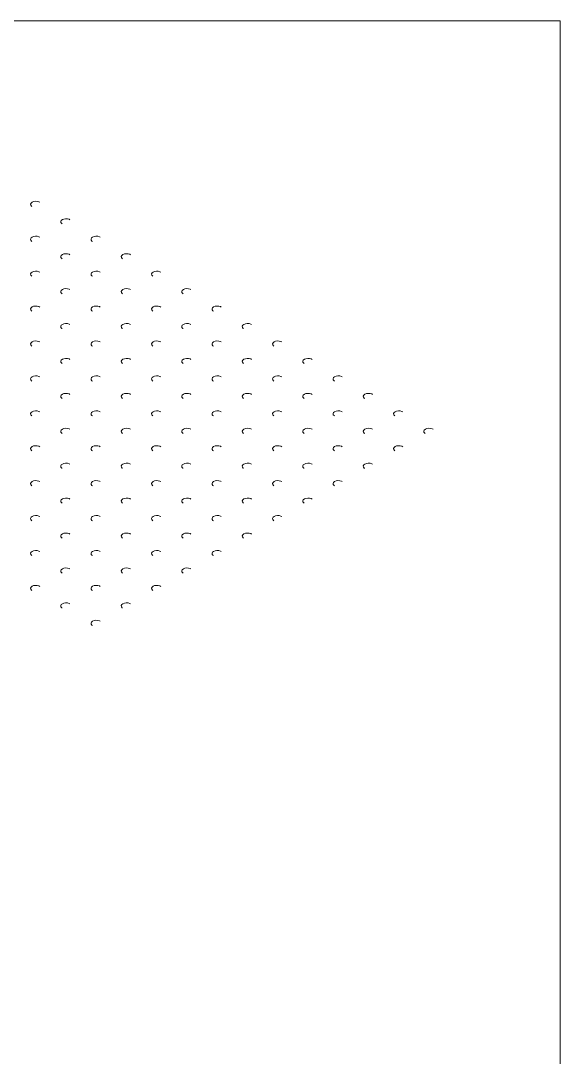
# Model space of a CAD drawing. Header units: millimetres. Extents: x 2 to 278, y 1 to 215.
# Drawn here: x 224.6 to 278, y 112 to 214.6 of the extents above; entities that cross this region are included whole.
import ezdxf

# ---------------------------------------------------------------- set-up
doc = ezdxf.new("R2010")
doc.units = ezdxf.units.MM
doc.linetypes.add('HIDDEN', pattern=[1.905, 1.27, -0.635])

msp = doc.modelspace()

# ---------------------------------------------------------------- linework, layer by layer
at = {"color": 7, "linetype": 'Continuous', "lineweight": 18}
for p in [(1.5793501, 214.64538), (277.98920685, 0.90316426)]:
    msp.add_line(p, (277.98920685, 214.64538), dxfattribs=at)
at = {"color": 7, "linetype": 'HIDDEN', "lineweight": 18}
for p, q in [((225.70834792, 196.26161827), (225.66733802, 196.29131328)), ((228.70176663, 194.53355443), (228.66075673, 194.56324945)), ((225.70834792, 192.80549059), (225.66733802, 192.83518561)), ((231.69518534, 192.80549059), (231.65417544, 192.83518561)), ((228.70176663, 191.07742676), (228.66075673, 191.10712177)), ((234.68860404, 191.07742676), (234.64759414, 191.10712177)), ((225.70834792, 189.34936292), (225.66733802, 189.37905794)), ((231.69518533, 189.34936292), (231.65417544, 189.37905794)), ((237.68202273, 189.34936293), (237.64101285, 189.37905794)), ((228.70176663, 187.62129908), (228.66075673, 187.6509941)), ((234.68860404, 187.62129908), (234.64759414, 187.6509941)), ((240.67544148, 187.62129907), (240.63443156, 187.6509941)), ((225.70834792, 185.89323525), (225.66733802, 185.92293026)), ((231.69518533, 185.89323525), (231.65417544, 185.92293026)), ((237.68202274, 185.89323525), (237.64101285, 185.92293026)), ((243.66886015, 185.89323526), (243.62785026, 185.92293026)), ((228.70176663, 184.16517141), (228.66075673, 184.19486643)), ((234.68860404, 184.16517141), (234.64759414, 184.19486643)), ((240.67544144, 184.16517142), (240.63443156, 184.19486643)), ((246.66227893, 184.16517137), (246.62126897, 184.19486643)), ((225.70834792, 182.43710757), (225.66733802, 182.46680259)), ((231.69518533, 182.43710757), (231.65417544, 182.46680259)), ((237.68202276, 182.43710757), (237.64101285, 182.46680259)), ((243.66886013, 182.43710759), (243.62785026, 182.46680259)), ((249.65569748, 182.43710764), (249.61468768, 182.46680259)), ((228.70176663, 180.70904374), (228.66075673, 180.73873875)), ((234.68860404, 180.70904373), (234.64759414, 180.73873875)), ((240.67544145, 180.70904374), (240.63443156, 180.73873875)), ((246.66227885, 180.70904375), (246.62126897, 180.73873875)), ((252.64911646, 180.70904362), (252.60810639, 180.73873875)), ((225.70834792, 178.9809799), (225.66733802, 179.01067492)), ((231.69518534, 178.9809799), (231.65417544, 179.01067492)), ((237.68202276, 178.98097989), (237.64101285, 179.01067492)), ((243.66886008, 178.98097995), (243.62785026, 179.01067492)), ((249.6556974, 178.98098001), (249.61468768, 179.01067492)), ((255.64253497, 178.98097991), (255.60152509, 179.01067492)), ((228.70176663, 177.25291606), (228.66075673, 177.28261108)), ((234.68860404, 177.25291606), (234.64759414, 177.28261108)), ((240.67544143, 177.25291608), (240.63443156, 177.28261108)), ((246.66227879, 177.25291612), (246.62126897, 177.28261108)), ((252.64911623, 177.2529161), (252.60810639, 177.28261108)), ((258.63595371, 177.25291605), (258.5949438, 177.28261108)), ((225.70834792, 175.52485223), (225.66733802, 175.55454724)), ((231.69518533, 175.52485223), (231.65417544, 175.55454724)), ((237.68202274, 175.52485223), (237.64101285, 175.55454724)), ((243.66886011, 175.52485226), (243.62785026, 175.55454724)), ((249.65569741, 175.52485233), (249.61468768, 175.55454724)), ((255.64253507, 175.52485217), (255.60152509, 175.55454724)), ((261.62937288, 175.52485192), (261.58836251, 175.55454724)), ((228.70176663, 173.79678839), (228.66075673, 173.82648341)), ((234.68860404, 173.79678839), (234.64759414, 173.82648341)), ((240.67544145, 173.7967884), (240.63443156, 173.82648341)), ((246.66227887, 173.79678839), (246.62126897, 173.82648341)), ((252.6491162, 173.79678844), (252.60810639, 173.82648341)), ((258.63595347, 173.79678853), (258.5949438, 173.82648341)), ((264.6227908, 173.79678859), (264.58178121, 173.82648341)), ((225.70834792, 172.06872455), (225.66733802, 172.09841957)), ((231.69518534, 172.06872455), (231.65417544, 172.09841957)), ((237.68202275, 172.06872455), (237.64101285, 172.09841957)), ((243.66886013, 172.06872457), (243.62785026, 172.09841957)), ((249.65569758, 172.06872455), (249.61468768, 172.09841957)), ((255.64253492, 172.06872459), (255.60152509, 172.09841957)), ((261.62937226, 172.06872465), (261.58836251, 172.09841957)), ((228.70176663, 170.34066072), (228.66075673, 170.37035573)), ((234.68860404, 170.34066071), (234.64759414, 170.37035573)), ((240.67544149, 170.34066069), (240.63443156, 170.37035573)), ((246.66227875, 170.34066079), (246.62126897, 170.37035573)), ((252.64911637, 170.34066066), (252.60810639, 170.37035573)), ((258.63595363, 170.34066076), (258.5949438, 170.37035573)), ((225.70834792, 168.61259688), (225.66733802, 168.6422919)), ((231.69518534, 168.61259688), (231.65417544, 168.6422919)), ((237.68202276, 168.61259687), (237.64101285, 168.6422919)), ((243.6688601, 168.61259692), (243.62785026, 168.6422919)), ((249.65569736, 168.61259701), (249.61468768, 168.6422919)), ((255.64253495, 168.6125969), (255.60152509, 168.6422919)), ((228.70176663, 166.88453304), (228.66075673, 166.91422806)), ((234.68860405, 166.88453304), (234.64759414, 166.91422806)), ((240.67544145, 166.88453305), (240.63443156, 166.91422806)), ((246.66227877, 166.88453311), (246.62126897, 166.91422806)), ((252.64911605, 166.88453319), (252.60810639, 166.91422806)), ((225.70834792, 165.15646921), (225.66733802, 165.18616422)), ((231.69518534, 165.1564692), (231.65417544, 165.18616422)), ((237.68202273, 165.15646922), (237.64101285, 165.18616422)), ((243.66886019, 165.15646919), (243.62785026, 165.18616422)), ((249.65569745, 165.15646929), (249.61468768, 165.18616422)), ((228.70176663, 163.42840537), (228.66075673, 163.45810039)), ((234.68860404, 163.42840537), (234.64759414, 163.45810039)), ((240.67544143, 163.42840538), (240.63443156, 163.45810039)), ((246.66227888, 163.42840536), (246.62126897, 163.45810039)), ((225.70834792, 161.70034153), (225.66733802, 161.73003655)), ((231.69518533, 161.70034153), (231.65417544, 161.73003655)), ((237.68202274, 161.70034154), (237.64101285, 161.73003655)), ((243.66886015, 161.70034154), (243.62785026, 161.73003655)), ((228.70176663, 159.9722777), (228.66075673, 160.00197271)), ((234.68860404, 159.9722777), (234.64759414, 160.00197271)), ((240.67544143, 159.97227771), (240.63443156, 160.00197271)), ((225.70834792, 158.24421386), (225.66733802, 158.27390888)), ((231.69518534, 158.24421386), (231.65417544, 158.27390888)), ((237.68202276, 158.24421385), (237.64101285, 158.27390888)), ((228.70176663, 156.51615002), (228.66075673, 156.54584504)), ((234.68860404, 156.51615002), (234.64759414, 156.54584504)), ((231.69518533, 154.78808619), (231.65417544, 154.8177812))]:
    msp.add_line(p, q, dxfattribs=at)
at = {"color": 7, "linetype": 'HIDDEN', "lineweight": 18, "flags": 128}
for points in [[(225.66723824, 196.29131328), (225.58967023, 196.38746582), (225.57365295, 196.49315468), (225.62121811, 196.59563225), (225.72662864, 196.6825382), (225.87717048, 196.74339041), (226.05468607, 196.77084919), (226.23776439, 196.76160261), (226.40432351, 196.71676595), (226.53427394, 196.64174716), (226.61194173, 196.54559463), (226.62795901, 196.43990576), (226.58039385, 196.3374282), (226.49326404, 196.26161827)], [(228.66070271, 194.56324945), (228.58308894, 194.65940198), (228.56707166, 194.76509085), (228.61463682, 194.86756841), (228.72004735, 194.95447437), (228.87058919, 195.01532657), (229.04810477, 195.04278535), (229.2311831, 195.03353877), (229.39774222, 194.98870211), (229.52769264, 194.91368333), (229.60536044, 194.81753079), (229.62137771, 194.71184193), (229.57381256, 194.60936436), (229.48668274, 194.53355443)], [(225.66723824, 192.83518561), (225.58967023, 192.93133814), (225.57365295, 193.03702701), (225.62121811, 193.13950457), (225.72662864, 193.22641053), (225.87717048, 193.28726273), (226.05468607, 193.31472152), (226.23776439, 193.30547494), (226.40432351, 193.26063828), (226.53427394, 193.18561949), (226.61194173, 193.08946696), (226.62795901, 192.98377809), (226.58039385, 192.88130053), (226.49326404, 192.80549059)], [(231.65416718, 192.83518561), (231.57650764, 192.93133814), (231.56049037, 193.03702701), (231.60805552, 193.13950457), (231.71346605, 193.22641053), (231.8640079, 193.28726273), (232.04152348, 193.31472152), (232.2246018, 193.30547494), (232.39116092, 193.26063828), (232.52111135, 193.18561949), (232.59877914, 193.08946696), (232.61479642, 192.98377809), (232.56723126, 192.88130053), (232.48010145, 192.80549059)], [(228.66070271, 191.10712177), (228.58308894, 191.20327431), (228.56707166, 191.30896317), (228.61463682, 191.41144074), (228.72004735, 191.49834669), (228.87058919, 191.5591989), (229.04810477, 191.58665768), (229.2311831, 191.5774111), (229.39774222, 191.53257444), (229.52769264, 191.45755565), (229.60536044, 191.36140312), (229.62137771, 191.25571425), (229.57381256, 191.15323669), (229.48668274, 191.07742676)], [(234.64751244, 191.10712177), (234.56992635, 191.20327431), (234.55390907, 191.30896317), (234.60147423, 191.41144074), (234.70688476, 191.49834669), (234.8574266, 191.5591989), (235.03494219, 191.58665768), (235.21802051, 191.5774111), (235.38457963, 191.53257444), (235.51453006, 191.45755565), (235.59219785, 191.36140312), (235.60821513, 191.25571425), (235.56064997, 191.15323669), (235.47352016, 191.07742676)], [(225.66723824, 189.37905794), (225.58967023, 189.47521047), (225.57365295, 189.58089934), (225.62121811, 189.6833769), (225.72662864, 189.77028286), (225.87717048, 189.83113506), (226.05468607, 189.85859384), (226.23776439, 189.84934726), (226.40432351, 189.8045106), (226.53427394, 189.72949182), (226.61194173, 189.63333928), (226.62795901, 189.52765042), (226.58039385, 189.42517285), (226.49326404, 189.34936292)], [(231.65416718, 189.37905794), (231.57650764, 189.47521047), (231.56049037, 189.58089934), (231.60805552, 189.6833769), (231.71346605, 189.77028286), (231.8640079, 189.83113506), (232.04152348, 189.85859384), (232.2246018, 189.84934726), (232.39116092, 189.8045106), (232.52111135, 189.72949182), (232.59877914, 189.63333928), (232.61479642, 189.52765042), (232.56723126, 189.42517285), (232.48010145, 189.34936292)], [(237.64097691, 189.37905794), (237.56334506, 189.47521047), (237.54732778, 189.58089934), (237.59489294, 189.6833769), (237.70030347, 189.77028286), (237.85084531, 189.83113506), (238.02836089, 189.85859384), (238.21143922, 189.84934726), (238.37799834, 189.8045106), (238.50794876, 189.72949182), (238.58561656, 189.63333928), (238.60163384, 189.52765042), (238.55406868, 189.42517285), (238.46693888, 189.34936293)], [(228.66070271, 187.6509941), (228.58308894, 187.74714663), (228.56707166, 187.8528355), (228.61463682, 187.95531306), (228.72004735, 188.04221902), (228.87058919, 188.10307122), (229.04810477, 188.13053001), (229.2311831, 188.12128343), (229.39774222, 188.07644677), (229.52769264, 188.00142798), (229.60536044, 187.90527545), (229.62137771, 187.79958658), (229.57381256, 187.69710902), (229.48668274, 187.62129908)], [(234.64751244, 187.6509941), (234.56992635, 187.74714663), (234.55390907, 187.8528355), (234.60147423, 187.95531306), (234.70688476, 188.04221902), (234.8574266, 188.10307122), (235.03494219, 188.13053001), (235.21802051, 188.12128343), (235.38457963, 188.07644677), (235.51453006, 188.00142798), (235.59219785, 187.90527545), (235.60821513, 187.79958658), (235.56064997, 187.69710902), (235.47352016, 187.62129908)], [(240.63432217, 187.6509941), (240.55676376, 187.74714663), (240.54074649, 187.8528355), (240.58831164, 187.95531306), (240.69372218, 188.04221902), (240.84426402, 188.10307122), (241.0217796, 188.13053001), (241.20485793, 188.12128343), (241.37141705, 188.07644677), (241.50136747, 188.00142798), (241.57903526, 187.90527545), (241.59505254, 187.79958658), (241.54748738, 187.69710902), (241.46035755, 187.62129907)], [(225.66723824, 185.92293026), (225.58967023, 186.0190828), (225.57365295, 186.12477166), (225.62121811, 186.22724923), (225.72662864, 186.31415518), (225.87717048, 186.37500739), (226.05468607, 186.40246617), (226.23776439, 186.39321959), (226.40432351, 186.34838293), (226.53427394, 186.27336414), (226.61194173, 186.17721161), (226.62795901, 186.07152274), (226.58039385, 185.96904518), (226.49326404, 185.89323525)], [(231.65416718, 185.92293026), (231.57650764, 186.0190828), (231.56049037, 186.12477166), (231.60805552, 186.22724923), (231.71346605, 186.31415518), (231.8640079, 186.37500739), (232.04152348, 186.40246617), (232.2246018, 186.39321959), (232.39116092, 186.34838293), (232.52111135, 186.27336414), (232.59877914, 186.17721161), (232.61479642, 186.07152274), (232.56723126, 185.96904518), (232.48010145, 185.89323525)], [(237.64097691, 185.92293026), (237.56334506, 186.0190828), (237.54732778, 186.12477166), (237.59489294, 186.22724923), (237.70030347, 186.31415518), (237.85084531, 186.37500739), (238.02836089, 186.40246617), (238.21143922, 186.39321959), (238.37799834, 186.34838293), (238.50794876, 186.27336414), (238.58561656, 186.17721161), (238.60163384, 186.07152274), (238.55406868, 185.96904518), (238.46693888, 185.89323525)], [(243.62778664, 185.92293026), (243.55018247, 186.0190828), (243.53416519, 186.12477166), (243.58173035, 186.22724923), (243.68714088, 186.31415518), (243.83768272, 186.37500739), (244.01519831, 186.40246617), (244.19827663, 186.39321959), (244.36483575, 186.34838293), (244.49478618, 186.27336414), (244.57245397, 186.17721161), (244.58847125, 186.07152274), (244.54090609, 185.96904518), (244.4537763, 185.89323526)], [(228.66070271, 184.19486643), (228.58308894, 184.29101896), (228.56707166, 184.39670783), (228.61463682, 184.49918539), (228.72004735, 184.58609135), (228.87058919, 184.64694355), (229.04810477, 184.67440233), (229.2311831, 184.66515575), (229.39774222, 184.62031909), (229.52769264, 184.54530031), (229.60536044, 184.44914777), (229.62137771, 184.34345891), (229.57381256, 184.24098134), (229.48668274, 184.16517141)], [(234.64751244, 184.19486643), (234.56992635, 184.29101896), (234.55390907, 184.39670783), (234.60147423, 184.49918539), (234.70688476, 184.58609135), (234.8574266, 184.64694355), (235.03494219, 184.67440233), (235.21802051, 184.66515575), (235.38457963, 184.62031909), (235.51453006, 184.54530031), (235.59219785, 184.44914777), (235.60821513, 184.34345891), (235.56064997, 184.24098134), (235.47352016, 184.16517141)], [(240.63432217, 184.19486643), (240.55676376, 184.29101896), (240.54074649, 184.39670783), (240.58831164, 184.49918539), (240.69372218, 184.58609135), (240.84426402, 184.64694355), (241.0217796, 184.67440233), (241.20485793, 184.66515575), (241.37141705, 184.62031909), (241.50136747, 184.54530031), (241.57903526, 184.44914777), (241.59505254, 184.34345891), (241.54748738, 184.24098134), (241.46035759, 184.16517142)], [(246.62125111, 184.19486643), (246.54360118, 184.29101896), (246.5275839, 184.39670783), (246.57514906, 184.49918539), (246.68055959, 184.58609135), (246.83110143, 184.64694355), (247.00861701, 184.67440233), (247.19169534, 184.66515575), (247.35825446, 184.62031909), (247.48820489, 184.54530031), (247.56587268, 184.44914777), (247.58188996, 184.34345891), (247.5343248, 184.24098134), (247.44719492, 184.16517137)], [(225.66723824, 182.46680259), (225.58967023, 182.56295512), (225.57365295, 182.66864399), (225.62121811, 182.77112155), (225.72662864, 182.85802751), (225.87717048, 182.91887971), (226.05468607, 182.9463385), (226.23776439, 182.93709192), (226.40432351, 182.89225526), (226.53427394, 182.81723647), (226.61194173, 182.72108394), (226.62795901, 182.61539507), (226.58039385, 182.51291751), (226.49326404, 182.43710757)], [(231.65416718, 182.46680259), (231.57650764, 182.56295512), (231.56049037, 182.66864399), (231.60805552, 182.77112155), (231.71346605, 182.85802751), (231.8640079, 182.91887971), (232.04152348, 182.9463385), (232.2246018, 182.93709192), (232.39116092, 182.89225526), (232.52111135, 182.81723647), (232.59877914, 182.72108394), (232.61479642, 182.61539507), (232.56723126, 182.51291751), (232.48010145, 182.43710757)], [(237.64097691, 182.46680259), (237.56334506, 182.56295512), (237.54732778, 182.66864399), (237.59489294, 182.77112155), (237.70030347, 182.85802751), (237.85084531, 182.91887971), (238.02836089, 182.9463385), (238.21143922, 182.93709192), (238.37799834, 182.89225526), (238.50794876, 182.81723647), (238.58561656, 182.72108394), (238.60163384, 182.61539507), (238.55406868, 182.51291751), (238.46693885, 182.43710756)], [(243.62778664, 182.46680259), (243.55018247, 182.56295512), (243.53416519, 182.66864399), (243.58173035, 182.77112155), (243.68714088, 182.85802751), (243.83768272, 182.91887971), (244.01519831, 182.9463385), (244.19827663, 182.93709192), (244.36483575, 182.89225526), (244.49478618, 182.81723647), (244.57245397, 182.72108394), (244.58847125, 182.61539507), (244.54090609, 182.51291751), (244.45377631, 182.43710759)], [(249.61459637, 182.46680259), (249.53701989, 182.56295512), (249.52100261, 182.66864399), (249.56856776, 182.77112155), (249.6739783, 182.85802751), (249.82452014, 182.91887971), (250.00203572, 182.9463385), (250.18511405, 182.93709192), (250.35167317, 182.89225526), (250.48162359, 182.81723647), (250.55929139, 182.72108394), (250.57530866, 182.61539507), (250.52774351, 182.51291751), (250.4406138, 182.43710764)], [(228.66070271, 180.73873875), (228.58308894, 180.83489129), (228.56707166, 180.94058015), (228.61463682, 181.04305772), (228.72004735, 181.12996367), (228.87058919, 181.19081588), (229.04810477, 181.21827466), (229.2311831, 181.20902808), (229.39774222, 181.16419142), (229.52769264, 181.08917263), (229.60536044, 180.9930201), (229.62137771, 180.88733123), (229.57381256, 180.78485367), (229.48668274, 180.70904374)], [(234.64751244, 180.73873875), (234.56992635, 180.83489129), (234.55390907, 180.94058015), (234.60147423, 181.04305772), (234.70688476, 181.12996367), (234.8574266, 181.19081588), (235.03494219, 181.21827466), (235.21802051, 181.20902808), (235.38457963, 181.16419142), (235.51453006, 181.08917263), (235.59219785, 180.9930201), (235.60821513, 180.88733123), (235.56064997, 180.78485367), (235.47352016, 180.70904373)], [(240.63432217, 180.73873875), (240.55676376, 180.83489129), (240.54074649, 180.94058015), (240.58831164, 181.04305772), (240.69372218, 181.12996367), (240.84426402, 181.19081588), (241.0217796, 181.21827466), (241.20485793, 181.20902808), (241.37141705, 181.16419142), (241.50136747, 181.08917263), (241.57903526, 180.9930201), (241.59505254, 180.88733123), (241.54748738, 180.78485367), (241.46035758, 180.70904374)], [(246.62125111, 180.73873875), (246.54360118, 180.83489129), (246.5275839, 180.94058015), (246.57514906, 181.04305772), (246.68055959, 181.12996367), (246.83110143, 181.19081588), (247.00861701, 181.21827466), (247.19169534, 181.20902808), (247.35825446, 181.16419142), (247.48820489, 181.08917263), (247.56587268, 180.9930201), (247.58188996, 180.88733123), (247.5343248, 180.78485367), (247.44719501, 180.70904375)], [(252.60806084, 180.73873875), (252.53043859, 180.83489129), (252.51442131, 180.94058015), (252.56198647, 181.04305772), (252.667397, 181.12996367), (252.81793885, 181.19081588), (252.99545443, 181.21827466), (253.17853275, 181.20902808), (253.34509187, 181.16419142), (253.4750423, 181.08917263), (253.55271009, 180.9930201), (253.56872737, 180.88733123), (253.52116221, 180.78485367), (253.43403221, 180.70904361)], [(225.66723824, 179.01067492), (225.58967023, 179.10682745), (225.57365295, 179.21251632), (225.62121811, 179.31499388), (225.72662864, 179.40189984), (225.87717048, 179.46275204), (226.05468607, 179.49021082), (226.23776439, 179.48096424), (226.40432351, 179.43612758), (226.53427394, 179.3611088), (226.61194173, 179.26495626), (226.62795901, 179.1592674), (226.58039385, 179.05678983), (226.49326404, 178.9809799)], [(231.65416718, 179.01067492), (231.57650764, 179.10682745), (231.56049037, 179.21251632), (231.60805552, 179.31499388), (231.71346605, 179.40189984), (231.8640079, 179.46275204), (232.04152348, 179.49021082), (232.2246018, 179.48096424), (232.39116092, 179.43612758), (232.52111135, 179.3611088), (232.59877914, 179.26495626), (232.61479642, 179.1592674), (232.56723126, 179.05678983), (232.48010145, 178.9809799)], [(237.64097691, 179.01067492), (237.56334506, 179.10682745), (237.54732778, 179.21251632), (237.59489294, 179.31499388), (237.70030347, 179.40189984), (237.85084531, 179.46275204), (238.02836089, 179.49021082), (238.21143922, 179.48096424), (238.37799834, 179.43612758), (238.50794876, 179.3611088), (238.58561656, 179.26495626), (238.60163384, 179.1592674), (238.55406868, 179.05678983), (238.46693886, 178.98097989)], [(243.62778664, 179.01067492), (243.55018247, 179.10682745), (243.53416519, 179.21251632), (243.58173035, 179.31499388), (243.68714088, 179.40189984), (243.83768272, 179.46275204), (244.01519831, 179.49021082), (244.19827663, 179.48096424), (244.36483575, 179.43612758), (244.49478618, 179.3611088), (244.57245397, 179.26495626), (244.58847125, 179.1592674), (244.54090609, 179.05678983), (244.45377637, 178.98097996)], [(249.61459637, 179.01067492), (249.53701989, 179.10682745), (249.52100261, 179.21251632), (249.56856776, 179.31499388), (249.6739783, 179.40189984), (249.82452014, 179.46275204), (250.00203572, 179.49021082), (250.18511405, 179.48096424), (250.35167317, 179.43612758), (250.48162359, 179.3611088), (250.55929139, 179.26495626), (250.57530866, 179.1592674), (250.52774351, 179.05678983), (250.44061389, 178.98098002)], [(255.6014061, 179.01067492), (255.5238573, 179.10682745), (255.50784002, 179.21251632), (255.55540518, 179.31499388), (255.66081571, 179.40189984), (255.81135755, 179.46275204), (255.98887314, 179.49021082), (256.17195146, 179.48096424), (256.33851058, 179.43612758), (256.46846101, 179.3611088), (256.5461288, 179.26495626), (256.56214608, 179.1592674), (256.51458092, 179.05678983), (256.42745113, 178.98097991)], [(228.66070271, 177.28261108), (228.58308894, 177.37876361), (228.56707166, 177.48445248), (228.61463682, 177.58693004), (228.72004735, 177.673836), (228.87058919, 177.7346882), (229.04810477, 177.76214699), (229.2311831, 177.75290041), (229.39774222, 177.70806375), (229.52769264, 177.63304496), (229.60536044, 177.53689243), (229.62137771, 177.43120356), (229.57381256, 177.328726), (229.48668274, 177.25291606)], [(234.64751244, 177.28261108), (234.56992635, 177.37876361), (234.55390907, 177.48445248), (234.60147423, 177.58693004), (234.70688476, 177.673836), (234.8574266, 177.7346882), (235.03494219, 177.76214699), (235.21802051, 177.75290041), (235.38457963, 177.70806375), (235.51453006, 177.63304496), (235.59219785, 177.53689243), (235.60821513, 177.43120356), (235.56064997, 177.328726), (235.47352016, 177.25291606)], [(240.63432217, 177.28261108), (240.55676376, 177.37876361), (240.54074649, 177.48445248), (240.58831164, 177.58693004), (240.69372218, 177.673836), (240.84426402, 177.7346882), (241.0217796, 177.76214699), (241.20485793, 177.75290041), (241.37141705, 177.70806375), (241.50136747, 177.63304496), (241.57903526, 177.53689243), (241.59505254, 177.43120356), (241.54748738, 177.328726), (241.4603576, 177.25291608)], [(246.62125111, 177.28261108), (246.54360118, 177.37876361), (246.5275839, 177.48445248), (246.57514906, 177.58693004), (246.68055959, 177.673836), (246.83110143, 177.7346882), (247.00861701, 177.76214699), (247.19169534, 177.75290041), (247.35825446, 177.70806375), (247.48820489, 177.63304496), (247.56587268, 177.53689243), (247.58188996, 177.43120356), (247.5343248, 177.328726), (247.44719508, 177.25291612)], [(252.60806084, 177.28261108), (252.53043859, 177.37876361), (252.51442131, 177.48445248), (252.56198647, 177.58693004), (252.667397, 177.673836), (252.81793885, 177.7346882), (252.99545443, 177.76214699), (253.17853275, 177.75290041), (253.34509187, 177.70806375), (253.4750423, 177.63304496), (253.55271009, 177.53689243), (253.56872737, 177.43120356), (253.52116221, 177.328726), (253.43403246, 177.2529161)], [(258.59475136, 177.28261108), (258.51727601, 177.37876361), (258.50125873, 177.48445248), (258.54882389, 177.58693004), (258.65423442, 177.673836), (258.80477626, 177.7346882), (258.98229184, 177.76214699), (259.16537017, 177.75290041), (259.33192929, 177.70806375), (259.46187971, 177.63304496), (259.53954751, 177.53689243), (259.55556478, 177.43120356), (259.50799963, 177.328726), (259.4208698, 177.25291605)], [(225.66723824, 175.55454724), (225.58967023, 175.65069978), (225.57365295, 175.75638864), (225.62121811, 175.85886621), (225.72662864, 175.94577216), (225.87717048, 176.00662437), (226.05468607, 176.03408315), (226.23776439, 176.02483657), (226.40432351, 175.97999991), (226.53427394, 175.90498112), (226.61194173, 175.80882859), (226.62795901, 175.70313972), (226.58039385, 175.60066216), (226.49326404, 175.52485223)], [(231.65416718, 175.55454724), (231.57650764, 175.65069978), (231.56049037, 175.75638864), (231.60805552, 175.85886621), (231.71346605, 175.94577216), (231.8640079, 176.00662437), (232.04152348, 176.03408315), (232.2246018, 176.02483657), (232.39116092, 175.97999991), (232.52111135, 175.90498112), (232.59877914, 175.80882859), (232.61479642, 175.70313972), (232.56723126, 175.60066216), (232.48010145, 175.52485223)], [(237.64097691, 175.55454724), (237.56334506, 175.65069978), (237.54732778, 175.75638864), (237.59489294, 175.85886621), (237.70030347, 175.94577216), (237.85084531, 176.00662437), (238.02836089, 176.03408315), (238.21143922, 176.02483657), (238.37799834, 175.97999991), (238.50794876, 175.90498112), (238.58561656, 175.80882859), (238.60163384, 175.70313972), (238.55406868, 175.60066216), (238.46693887, 175.52485223)], [(243.62778664, 175.55454724), (243.55018247, 175.65069978), (243.53416519, 175.75638864), (243.58173035, 175.85886621), (243.68714088, 175.94577216), (243.83768272, 176.00662437), (244.01519831, 176.03408315), (244.19827663, 176.02483657), (244.36483575, 175.97999991), (244.49478618, 175.90498112), (244.57245397, 175.80882859), (244.58847125, 175.70313972), (244.54090609, 175.60066216), (244.45377634, 175.52485226)], [(249.61459637, 175.55454724), (249.53701989, 175.65069978), (249.52100261, 175.75638864), (249.56856776, 175.85886621), (249.6739783, 175.94577216), (249.82452014, 176.00662437), (250.00203572, 176.03408315), (250.18511405, 176.02483657), (250.35167317, 175.97999991), (250.48162359, 175.90498112), (250.55929139, 175.80882859), (250.57530866, 175.70313972), (250.52774351, 175.60066216), (250.44061387, 175.52485234)], [(255.6014061, 175.55454724), (255.5238573, 175.65069978), (255.50784002, 175.75638864), (255.55540518, 175.85886621), (255.66081571, 175.94577216), (255.81135755, 176.00662437), (255.98887314, 176.03408315), (256.17195146, 176.02483657), (256.33851058, 175.97999991), (256.46846101, 175.90498112), (256.5461288, 175.80882859), (256.56214608, 175.70313972), (256.51458092, 175.60066216), (256.42745102, 175.52485217)], [(261.58833504, 175.55454724), (261.51069471, 175.65069978), (261.49467744, 175.75638864), (261.54224259, 175.85886621), (261.64765313, 175.94577216), (261.79819497, 176.00662437), (261.97571055, 176.03408315), (262.15878887, 176.02483657), (262.32534799, 175.97999991), (262.45529842, 175.90498112), (262.53296621, 175.80882859), (262.54898349, 175.70313972), (262.50141833, 175.60066216), (262.41428803, 175.52485191)], [(228.66070271, 173.82648341), (228.58308894, 173.92263594), (228.56707166, 174.02832481), (228.61463682, 174.13080237), (228.72004735, 174.21770833), (228.87058919, 174.27856053), (229.04810477, 174.30601931), (229.2311831, 174.29677273), (229.39774222, 174.25193607), (229.52769264, 174.17691729), (229.60536044, 174.08076475), (229.62137771, 173.97507589), (229.57381256, 173.87259832), (229.48668274, 173.79678839)], [(234.64751244, 173.82648341), (234.56992635, 173.92263594), (234.55390907, 174.02832481), (234.60147423, 174.13080237), (234.70688476, 174.21770833), (234.8574266, 174.27856053), (235.03494219, 174.30601931), (235.21802051, 174.29677273), (235.38457963, 174.25193607), (235.51453006, 174.17691729), (235.59219785, 174.08076475), (235.60821513, 173.97507589), (235.56064997, 173.87259832), (235.47352016, 173.79678839)], [(240.63432217, 173.82648341), (240.55676376, 173.92263594), (240.54074649, 174.02832481), (240.58831164, 174.13080237), (240.69372218, 174.21770833), (240.84426402, 174.27856053), (241.0217796, 174.30601931), (241.20485793, 174.29677273), (241.37141705, 174.25193607), (241.50136747, 174.17691729), (241.57903526, 174.08076475), (241.59505254, 173.97507589), (241.54748738, 173.87259832), (241.46035758, 173.7967884)], [(246.62125111, 173.82648341), (246.54360118, 173.92263594), (246.5275839, 174.02832481), (246.57514906, 174.13080237), (246.68055959, 174.21770833), (246.83110143, 174.27856053), (247.00861701, 174.30601931), (247.19169534, 174.29677273), (247.35825446, 174.25193607), (247.48820489, 174.17691729), (247.56587268, 174.08076475), (247.58188996, 173.97507589), (247.5343248, 173.87259832), (247.44719499, 173.79678839)], [(252.60806084, 173.82648341), (252.53043859, 173.92263594), (252.51442131, 174.02832481), (252.56198647, 174.13080237), (252.667397, 174.21770833), (252.81793885, 174.27856053), (252.99545443, 174.30601931), (253.17853275, 174.29677273), (253.34509187, 174.25193607), (253.4750423, 174.17691729), (253.55271009, 174.08076475), (253.56872737, 173.97507589), (253.52116221, 173.87259832), (253.43403249, 173.79678845)], [(258.59475136, 173.82648341), (258.51727601, 173.92263594), (258.50125873, 174.02832481), (258.54882389, 174.13080237), (258.65423442, 174.21770833), (258.80477626, 174.27856053), (258.98229184, 174.30601931), (259.16537017, 174.29677273), (259.33192929, 174.25193607), (259.46187971, 174.17691729), (259.53954751, 174.08076475), (259.55556478, 173.97507589), (259.50799963, 173.87259832), (259.42087005, 173.79678854)], [(264.5816803, 173.82648341), (264.50411342, 173.92263594), (264.48809614, 174.02832481), (264.5356613, 174.13080237), (264.64107183, 174.21770833), (264.79161367, 174.27856053), (264.96912926, 174.30601931), (265.15220758, 174.29677273), (265.3187667, 174.25193607), (265.44871713, 174.17691729), (265.52638492, 174.08076475), (265.5424022, 173.97507589), (265.49483704, 173.87259832), (265.40770755, 173.7967886)], [(225.66723824, 172.09841957), (225.58967023, 172.1945721), (225.57365295, 172.30026097), (225.62121811, 172.40273853), (225.72662864, 172.48964449), (225.87717048, 172.55049669), (226.05468607, 172.57795548), (226.23776439, 172.5687089), (226.40432351, 172.52387223), (226.53427394, 172.44885345), (226.61194173, 172.35270092), (226.62795901, 172.24701205), (226.58039385, 172.14453449), (226.49326404, 172.06872455)], [(231.65416718, 172.09841957), (231.57650764, 172.1945721), (231.56049037, 172.30026097), (231.60805552, 172.40273853), (231.71346605, 172.48964449), (231.8640079, 172.55049669), (232.04152348, 172.57795548), (232.2246018, 172.5687089), (232.39116092, 172.52387223), (232.52111135, 172.44885345), (232.59877914, 172.35270092), (232.61479642, 172.24701205), (232.56723126, 172.14453449), (232.48010145, 172.06872455)], [(237.64097691, 172.09841957), (237.56334506, 172.1945721), (237.54732778, 172.30026097), (237.59489294, 172.40273853), (237.70030347, 172.48964449), (237.85084531, 172.55049669), (238.02836089, 172.57795548), (238.21143922, 172.5687089), (238.37799834, 172.52387223), (238.50794876, 172.44885345), (238.58561656, 172.35270092), (238.60163384, 172.24701205), (238.55406868, 172.14453449), (238.46693886, 172.06872455)], [(243.62778664, 172.09841957), (243.55018247, 172.1945721), (243.53416519, 172.30026097), (243.58173035, 172.40273853), (243.68714088, 172.48964449), (243.83768272, 172.55049669), (244.01519831, 172.57795548), (244.19827663, 172.5687089), (244.36483575, 172.52387223), (244.49478618, 172.44885345), (244.57245397, 172.35270092), (244.58847125, 172.24701205), (244.54090609, 172.14453449), (244.45377632, 172.06872458)], [(249.61459637, 172.09841957), (249.53701989, 172.1945721), (249.52100261, 172.30026097), (249.56856776, 172.40273853), (249.6739783, 172.48964449), (249.82452014, 172.55049669), (250.00203572, 172.57795548), (250.18511405, 172.5687089), (250.35167317, 172.52387223), (250.48162359, 172.44885345), (250.55929139, 172.35270092), (250.57530866, 172.24701205), (250.52774351, 172.14453449), (250.44061369, 172.06872455)], [(255.6014061, 172.09841957), (255.5238573, 172.1945721), (255.50784002, 172.30026097), (255.55540518, 172.40273853), (255.66081571, 172.48964449), (255.81135755, 172.55049669), (255.98887314, 172.57795548), (256.17195146, 172.5687089), (256.33851058, 172.52387223), (256.46846101, 172.44885345), (256.5461288, 172.35270092), (256.56214608, 172.24701205), (256.51458092, 172.14453449), (256.42745118, 172.0687246)], [(261.58833504, 172.09841957), (261.51069471, 172.1945721), (261.49467744, 172.30026097), (261.54224259, 172.40273853), (261.64765313, 172.48964449), (261.79819497, 172.55049669), (261.97571055, 172.57795548), (262.15878887, 172.5687089), (262.32534799, 172.52387223), (262.45529842, 172.44885345), (262.53296621, 172.35270092), (262.54898349, 172.24701205), (262.50141833, 172.14453449), (262.41428868, 172.06872465)], [(228.66070271, 170.37035573), (228.58308894, 170.46650827), (228.56707166, 170.57219713), (228.61463682, 170.6746747), (228.72004735, 170.76158065), (228.87058919, 170.82243286), (229.04810477, 170.84989164), (229.2311831, 170.84064506), (229.39774222, 170.7958084), (229.52769264, 170.72078961), (229.60536044, 170.62463708), (229.62137771, 170.51894821), (229.57381256, 170.41647065), (229.48668274, 170.34066072)], [(234.64751244, 170.37035573), (234.56992635, 170.46650827), (234.55390907, 170.57219713), (234.60147423, 170.6746747), (234.70688476, 170.76158065), (234.8574266, 170.82243286), (235.03494219, 170.84989164), (235.21802051, 170.84064506), (235.38457963, 170.7958084), (235.51453006, 170.72078961), (235.59219785, 170.62463708), (235.60821513, 170.51894821), (235.56064997, 170.41647065), (235.47352016, 170.34066071)], [(240.63432217, 170.37035573), (240.55676376, 170.46650827), (240.54074649, 170.57219713), (240.58831164, 170.6746747), (240.69372218, 170.76158065), (240.84426402, 170.82243286), (241.0217796, 170.84989164), (241.20485793, 170.84064506), (241.37141705, 170.7958084), (241.50136747, 170.72078961), (241.57903526, 170.62463708), (241.59505254, 170.51894821), (241.54748738, 170.41647065), (241.46035753, 170.34066069)], [(246.62125111, 170.37035573), (246.54360118, 170.46650827), (246.5275839, 170.57219713), (246.57514906, 170.6746747), (246.68055959, 170.76158065), (246.83110143, 170.82243286), (247.00861701, 170.84989164), (247.19169534, 170.84064506), (247.35825446, 170.7958084), (247.48820489, 170.72078961), (247.56587268, 170.62463708), (247.58188996, 170.51894821), (247.5343248, 170.41647065), (247.44719511, 170.3406608)], [(252.60806084, 170.37035573), (252.53043859, 170.46650827), (252.51442131, 170.57219713), (252.56198647, 170.6746747), (252.667397, 170.76158065), (252.81793885, 170.82243286), (252.99545443, 170.84989164), (253.17853275, 170.84064506), (253.34509187, 170.7958084), (253.4750423, 170.72078961), (253.55271009, 170.62463708), (253.56872737, 170.51894821), (253.52116221, 170.41647065), (253.43403231, 170.34066065)], [(258.59475136, 170.37035573), (258.51727601, 170.46650827), (258.50125873, 170.57219713), (258.54882389, 170.6746747), (258.65423442, 170.76158065), (258.80477626, 170.82243286), (258.98229184, 170.84989164), (259.16537017, 170.84064506), (259.33192929, 170.7958084), (259.46187971, 170.72078961), (259.53954751, 170.62463708), (259.55556478, 170.51894821), (259.50799963, 170.41647065), (259.42086989, 170.34066076)], [(225.66723824, 168.6422919), (225.58967023, 168.73844443), (225.57365295, 168.8441333), (225.62121811, 168.94661086), (225.72662864, 169.03351682), (225.87717048, 169.09436902), (226.05468607, 169.1218278), (226.23776439, 169.11258122), (226.40432351, 169.06774456), (226.53427394, 168.99272578), (226.61194173, 168.89657324), (226.62795901, 168.79088438), (226.58039385, 168.68840681), (226.49326404, 168.61259688)], [(231.65416718, 168.6422919), (231.57650764, 168.73844443), (231.56049037, 168.8441333), (231.60805552, 168.94661086), (231.71346605, 169.03351682), (231.8640079, 169.09436902), (232.04152348, 169.1218278), (232.2246018, 169.11258122), (232.39116092, 169.06774456), (232.52111135, 168.99272578), (232.59877914, 168.89657324), (232.61479642, 168.79088438), (232.56723126, 168.68840681), (232.48010145, 168.61259688)], [(237.64097691, 168.6422919), (237.56334506, 168.73844443), (237.54732778, 168.8441333), (237.59489294, 168.94661086), (237.70030347, 169.03351682), (237.85084531, 169.09436902), (238.02836089, 169.1218278), (238.21143922, 169.11258122), (238.37799834, 169.06774456), (238.50794876, 168.99272578), (238.58561656, 168.89657324), (238.60163384, 168.79088438), (238.55406868, 168.68840681), (238.46693886, 168.61259687)], [(243.62778664, 168.6422919), (243.55018247, 168.73844443), (243.53416519, 168.8441333), (243.58173035, 168.94661086), (243.68714088, 169.03351682), (243.83768272, 169.09436902), (244.01519831, 169.1218278), (244.19827663, 169.11258122), (244.36483575, 169.06774456), (244.49478618, 168.99272578), (244.57245397, 168.89657324), (244.58847125, 168.79088438), (244.54090609, 168.68840681), (244.45377634, 168.61259692)], [(249.61459637, 168.6422919), (249.53701989, 168.73844443), (249.52100261, 168.8441333), (249.56856776, 168.94661086), (249.6739783, 169.03351682), (249.82452014, 169.09436902), (250.00203572, 169.1218278), (250.18511405, 169.11258122), (250.35167317, 169.06774456), (250.48162359, 168.99272578), (250.55929139, 168.89657324), (250.57530866, 168.79088438), (250.52774351, 168.68840681), (250.44061392, 168.61259702)], [(255.6014061, 168.6422919), (255.5238573, 168.73844443), (255.50784002, 168.8441333), (255.55540518, 168.94661086), (255.66081571, 169.03351682), (255.81135755, 169.09436902), (255.98887314, 169.1218278), (256.17195146, 169.11258122), (256.33851058, 169.06774456), (256.46846101, 168.99272578), (256.5461288, 168.89657324), (256.56214608, 168.79088438), (256.51458092, 168.68840681), (256.42745115, 168.61259691)], [(228.66070271, 166.91422806), (228.58308894, 167.01038059), (228.56707166, 167.11606946), (228.61463682, 167.21854702), (228.72004735, 167.30545298), (228.87058919, 167.36630518), (229.04810477, 167.39376397), (229.2311831, 167.38451739), (229.39774222, 167.33968072), (229.52769264, 167.26466194), (229.60536044, 167.16850941), (229.62137771, 167.06282054), (229.57381256, 166.96034298), (229.48668274, 166.88453304)], [(234.64751244, 166.91422806), (234.56992635, 167.01038059), (234.55390907, 167.11606946), (234.60147423, 167.21854702), (234.70688476, 167.30545298), (234.8574266, 167.36630518), (235.03494219, 167.39376397), (235.21802051, 167.38451739), (235.38457963, 167.33968072), (235.51453006, 167.26466194), (235.59219785, 167.16850941), (235.60821513, 167.06282054), (235.56064997, 166.96034298), (235.47352015, 166.88453304)], [(240.63432217, 166.91422806), (240.55676376, 167.01038059), (240.54074649, 167.11606946), (240.58831164, 167.21854702), (240.69372218, 167.30545298), (240.84426402, 167.36630518), (241.0217796, 167.39376397), (241.20485793, 167.38451739), (241.37141705, 167.33968072), (241.50136747, 167.26466194), (241.57903526, 167.16850941), (241.59505254, 167.06282054), (241.54748738, 166.96034298), (241.46035758, 166.88453305)], [(246.62125111, 166.91422806), (246.54360118, 167.01038059), (246.5275839, 167.11606946), (246.57514906, 167.21854702), (246.68055959, 167.30545298), (246.83110143, 167.36630518), (247.00861701, 167.39376397), (247.19169534, 167.38451739), (247.35825446, 167.33968072), (247.48820489, 167.26466194), (247.56587268, 167.16850941), (247.58188996, 167.06282054), (247.5343248, 166.96034298), (247.44719509, 166.88453311)], [(252.60806084, 166.91422806), (252.53043859, 167.01038059), (252.51442131, 167.11606946), (252.56198647, 167.21854702), (252.667397, 167.30545298), (252.81793885, 167.36630518), (252.99545443, 167.39376397), (253.17853275, 167.38451739), (253.34509187, 167.33968072), (253.4750423, 167.26466194), (253.55271009, 167.16850941), (253.56872737, 167.06282054), (253.52116221, 166.96034298), (253.43403265, 166.8845332)], [(225.66723824, 165.18616422), (225.58967023, 165.28231676), (225.57365295, 165.38800562), (225.62121811, 165.49048319), (225.72662864, 165.57738914), (225.87717048, 165.63824135), (226.05468607, 165.66570013), (226.23776439, 165.65645355), (226.40432351, 165.61161689), (226.53427394, 165.5365981), (226.61194173, 165.44044557), (226.62795901, 165.3347567), (226.58039385, 165.23227914), (226.49326404, 165.15646921)], [(231.65416718, 165.18616422), (231.57650764, 165.28231676), (231.56049037, 165.38800562), (231.60805552, 165.49048319), (231.71346605, 165.57738914), (231.8640079, 165.63824135), (232.04152348, 165.66570013), (232.2246018, 165.65645355), (232.39116092, 165.61161689), (232.52111135, 165.5365981), (232.59877914, 165.44044557), (232.61479642, 165.3347567), (232.56723126, 165.23227914), (232.48010145, 165.1564692)], [(237.64097691, 165.18616422), (237.56334506, 165.28231676), (237.54732778, 165.38800562), (237.59489294, 165.49048319), (237.70030347, 165.57738914), (237.85084531, 165.63824135), (238.02836089, 165.66570013), (238.21143922, 165.65645355), (238.37799834, 165.61161689), (238.50794876, 165.5365981), (238.58561656, 165.44044557), (238.60163384, 165.3347567), (238.55406868, 165.23227914), (238.46693888, 165.15646922)], [(243.62778664, 165.18616422), (243.55018247, 165.28231676), (243.53416519, 165.38800562), (243.58173035, 165.49048319), (243.68714088, 165.57738914), (243.83768272, 165.63824135), (244.01519831, 165.66570013), (244.19827663, 165.65645355), (244.36483575, 165.61161689), (244.49478618, 165.5365981), (244.57245397, 165.44044557), (244.58847125, 165.3347567), (244.54090609, 165.23227914), (244.45377625, 165.15646919)], [(249.61459637, 165.18616422), (249.53701989, 165.28231676), (249.52100261, 165.38800562), (249.56856776, 165.49048319), (249.6739783, 165.57738914), (249.82452014, 165.63824135), (250.00203572, 165.66570013), (250.18511405, 165.65645355), (250.35167317, 165.61161689), (250.48162359, 165.5365981), (250.55929139, 165.44044557), (250.57530866, 165.3347567), (250.52774351, 165.23227914), (250.44061383, 165.15646929)], [(228.66070271, 163.45810039), (228.58308894, 163.55425292), (228.56707166, 163.65994179), (228.61463682, 163.76241935), (228.72004735, 163.84932531), (228.87058919, 163.91017751), (229.04810477, 163.93763629), (229.2311831, 163.92838971), (229.39774222, 163.88355305), (229.52769264, 163.80853427), (229.60536044, 163.71238173), (229.62137771, 163.60669287), (229.57381256, 163.5042153), (229.48668274, 163.42840537)], [(234.64751244, 163.45810039), (234.56992635, 163.55425292), (234.55390907, 163.65994179), (234.60147423, 163.76241935), (234.70688476, 163.84932531), (234.8574266, 163.91017751), (235.03494219, 163.93763629), (235.21802051, 163.92838971), (235.38457963, 163.88355305), (235.51453006, 163.80853427), (235.59219785, 163.71238173), (235.60821513, 163.60669287), (235.56064997, 163.5042153), (235.47352016, 163.42840537)], [(240.63432217, 163.45810039), (240.55676376, 163.55425292), (240.54074649, 163.65994179), (240.58831164, 163.76241935), (240.69372218, 163.84932531), (240.84426402, 163.91017751), (241.0217796, 163.93763629), (241.20485793, 163.92838971), (241.37141705, 163.88355305), (241.50136747, 163.80853427), (241.57903526, 163.71238173), (241.59505254, 163.60669287), (241.54748738, 163.5042153), (241.4603576, 163.42840539)], [(246.62125111, 163.45810039), (246.54360118, 163.55425292), (246.5275839, 163.65994179), (246.57514906, 163.76241935), (246.68055959, 163.84932531), (246.83110143, 163.91017751), (247.00861701, 163.93763629), (247.19169534, 163.92838971), (247.35825446, 163.88355305), (247.48820489, 163.80853427), (247.56587268, 163.71238173), (247.58188996, 163.60669287), (247.5343248, 163.5042153), (247.44719497, 163.42840536)], [(225.66723824, 161.73003655), (225.58967023, 161.82618908), (225.57365295, 161.93187795), (225.62121811, 162.03435551), (225.72662864, 162.12126147), (225.87717048, 162.18211367), (226.05468607, 162.20957246), (226.23776439, 162.20032588), (226.40432351, 162.15548921), (226.53427394, 162.08047043), (226.61194173, 161.9843179), (226.62795901, 161.87862903), (226.58039385, 161.77615147), (226.49326404, 161.70034153)], [(231.65416718, 161.73003655), (231.57650764, 161.82618908), (231.56049037, 161.93187795), (231.60805552, 162.03435551), (231.71346605, 162.12126147), (231.8640079, 162.18211367), (232.04152348, 162.20957246), (232.2246018, 162.20032588), (232.39116092, 162.15548921), (232.52111135, 162.08047043), (232.59877914, 161.9843179), (232.61479642, 161.87862903), (232.56723126, 161.77615147), (232.48010145, 161.70034153)], [(237.64097691, 161.73003655), (237.56334506, 161.82618908), (237.54732778, 161.93187795), (237.59489294, 162.03435551), (237.70030347, 162.12126147), (237.85084531, 162.18211367), (238.02836089, 162.20957246), (238.21143922, 162.20032588), (238.37799834, 162.15548921), (238.50794876, 162.08047043), (238.58561656, 161.9843179), (238.60163384, 161.87862903), (238.55406868, 161.77615147), (238.46693887, 161.70034154)], [(243.62778664, 161.73003655), (243.55018247, 161.82618908), (243.53416519, 161.93187795), (243.58173035, 162.03435551), (243.68714088, 162.12126147), (243.83768272, 162.18211367), (244.01519831, 162.20957246), (244.19827663, 162.20032588), (244.36483575, 162.15548921), (244.49478618, 162.08047043), (244.57245397, 161.9843179), (244.58847125, 161.87862903), (244.54090609, 161.77615147), (244.45377629, 161.70034154)], [(228.66070271, 160.00197271), (228.58308894, 160.09812525), (228.56707166, 160.20381411), (228.61463682, 160.30629168), (228.72004735, 160.39319763), (228.87058919, 160.45404984), (229.04810477, 160.48150862), (229.2311831, 160.47226204), (229.39774222, 160.42742538), (229.52769264, 160.35240659), (229.60536044, 160.25625406), (229.62137771, 160.15056519), (229.57381256, 160.04808763), (229.48668274, 159.9722777)], [(234.64751244, 160.00197271), (234.56992635, 160.09812525), (234.55390907, 160.20381411), (234.60147423, 160.30629168), (234.70688476, 160.39319763), (234.8574266, 160.45404984), (235.03494219, 160.48150862), (235.21802051, 160.47226204), (235.38457963, 160.42742538), (235.51453006, 160.35240659), (235.59219785, 160.25625406), (235.60821513, 160.15056519), (235.56064997, 160.04808763), (235.47352016, 159.9722777)], [(240.63432217, 160.00197271), (240.55676376, 160.09812525), (240.54074649, 160.20381411), (240.58831164, 160.30629168), (240.69372218, 160.39319763), (240.84426402, 160.45404984), (241.0217796, 160.48150862), (241.20485793, 160.47226204), (241.37141705, 160.42742538), (241.50136747, 160.35240659), (241.57903526, 160.25625406), (241.59505254, 160.15056519), (241.54748738, 160.04808763), (241.4603576, 159.97227772)], [(225.66723824, 158.27390888), (225.58967023, 158.37006141), (225.57365295, 158.47575028), (225.62121811, 158.57822784), (225.72662864, 158.6651338), (225.87717048, 158.725986), (226.05468607, 158.75344478), (226.23776439, 158.7441982), (226.40432351, 158.69936154), (226.53427394, 158.62434276), (226.61194173, 158.52819022), (226.62795901, 158.42250136), (226.58039385, 158.32002379), (226.49326404, 158.24421386)], [(231.65416718, 158.27390888), (231.57650764, 158.37006141), (231.56049037, 158.47575028), (231.60805552, 158.57822784), (231.71346605, 158.6651338), (231.8640079, 158.725986), (232.04152348, 158.75344478), (232.2246018, 158.7441982), (232.39116092, 158.69936154), (232.52111135, 158.62434276), (232.59877914, 158.52819022), (232.61479642, 158.42250136), (232.56723126, 158.32002379), (232.48010145, 158.24421386)], [(237.64097691, 158.27390888), (237.56334506, 158.37006141), (237.54732778, 158.47575028), (237.59489294, 158.57822784), (237.70030347, 158.6651338), (237.85084531, 158.725986), (238.02836089, 158.75344478), (238.21143922, 158.7441982), (238.37799834, 158.69936154), (238.50794876, 158.62434276), (238.58561656, 158.52819022), (238.60163384, 158.42250136), (238.55406868, 158.32002379), (238.46693886, 158.24421385)], [(228.66070271, 156.54584504), (228.58308894, 156.64199757), (228.56707166, 156.74768644), (228.61463682, 156.850164), (228.72004735, 156.93706996), (228.87058919, 156.99792216), (229.04810477, 157.02538094), (229.2311831, 157.01613437), (229.39774222, 156.9712977), (229.52769264, 156.89627892), (229.60536044, 156.80012639), (229.62137771, 156.69443752), (229.57381256, 156.59195996), (229.48668275, 156.51615002)], [(234.64751244, 156.54584504), (234.56992635, 156.64199757), (234.55390907, 156.74768644), (234.60147423, 156.850164), (234.70688476, 156.93706996), (234.8574266, 156.99792216), (235.03494219, 157.02538094), (235.21802051, 157.01613437), (235.38457963, 156.9712977), (235.51453006, 156.89627892), (235.59219785, 156.80012639), (235.60821513, 156.69443752), (235.56064997, 156.59195996), (235.47352016, 156.51615002)], [(231.65416718, 154.8177812), (231.57650764, 154.91393374), (231.56049037, 155.0196226), (231.60805552, 155.12210017), (231.71346605, 155.20900612), (231.8640079, 155.26985833), (232.04152348, 155.29731711), (232.2246018, 155.28807053), (232.39116092, 155.24323387), (232.52111135, 155.16821508), (232.59877914, 155.07206255), (232.61479642, 154.96637368), (232.56723126, 154.86389612), (232.48010145, 154.78808619)]]:
    msp.add_lwpolyline(points, dxfattribs=at)

doc.saveas('drawing.dxf')
